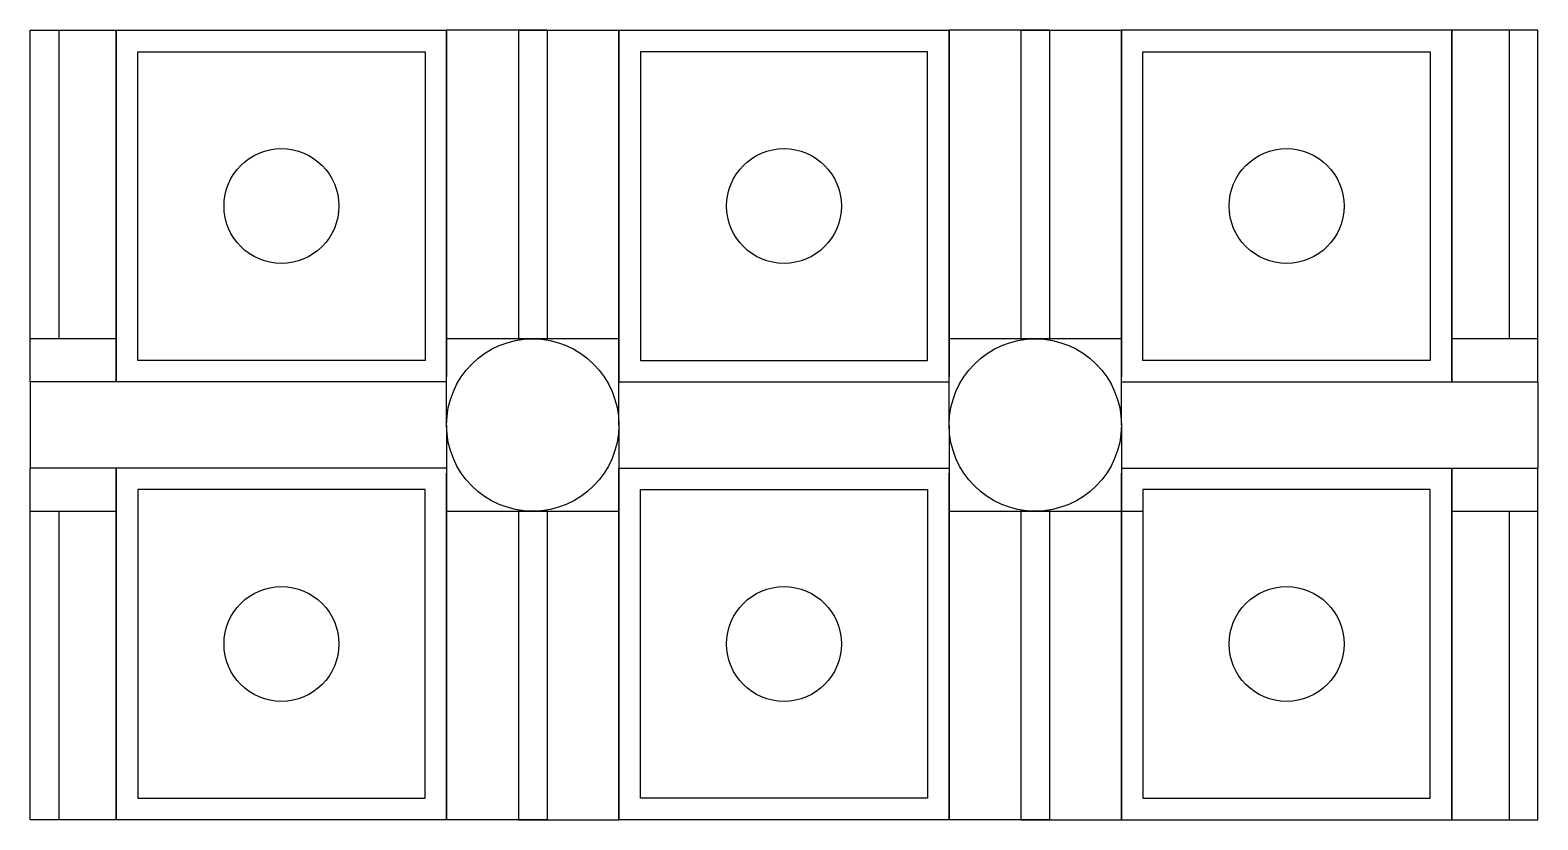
# Model space of a CAD drawing. Header units: millimetres. Extents: x 0 to 105, y 0 to 55.
import ezdxf

# ---------------------------------------------------------------- set-up
doc = ezdxf.new("R2010")
doc.units = ezdxf.units.MM
doc.layers.add('CONTROL', color=150, linetype='Continuous')

# ---------------------------------------------------------------- blocks, each defined once
blk = doc.blocks.new('DMN100')
at = {"layer": 'CONTROL', "ltscale": 100}
for p, q in [((-103, 27.5), (-103, 6)), ((-99, 3), (-99, 27.5)), ((-99, 27.5), (-76, 27.5)), ((-99, 27.5), (-99, 3)), ((-76, 0), (-76, 27.5)), ((-71, 27.5), (-76, 27.5)), ((-76, 27.5), (-76, 3.35)), ((-69, 27.5), (-71, 27.5)), ((-71, 27.5), (-69, 27.5)), ((-71, 27.5), (-71, 5.92)), ((-69, 27.5), (-64, 27.5)), ((-69, 27.5), (-69, 5.92)), ((-64, 27.5), (-64, 3)), ((-64, 27.5), (-41, 27.5)), ((-64, 3), (-64, 27.5)), ((-64, 27.5), (-64, 3.35)), ((-64, 0), (-64, 27.5)), ((-41, 27.5), (-41, 3.35)), ((-36, 27.5), (-41, 27.5)), ((-41, 0), (-41, 27.5)), ((-36, 27.5), (-36, 5.92)), ((-36, 27.5), (-34, 27.5)), ((-34, 27.5), (-36, 27.5)), ((-34, 27.5), (-34, 5.92)), ((-34, 27.5), (-29, 27.5)), ((-6, 27.5), (-29, 27.5)), ((-29, 0), (-29, 27.5)), ((-29, 27.5), (-29, 3.35)), ((-6, 27.5), (-6, 3)), ((-6, 3), (-6, 27.5)), ((-2, 27.5), (-2, 6)), ((-99, 6), (-105, 6)), ((-64, 6), (-76, 6)), ((-29, 6), (-41, 6)), ((0, 6), (-6, 6)), ((-105, 3), (-105, -3)), ((-76, 3), (-105, 3)), ((-64, 3), (-41, 3)), ((-29, 3), (0, 3)), ((0, 3), (0, -3)), ((-76, 0), (-76, -27.5)), ((-64, 0), (-64, -27.5)), ((-41, 0), (-41, -27.5)), ((-29, 0), (-29, -27.5)), ((-76, -3), (-105, -3)), ((-99, -3), (-99, -27.5)), ((-99, -27.5), (-99, -3)), ((-64, -3), (-41, -3)), ((-64, -27.5), (-64, -3)), ((-64, -3), (-64, -27.5)), ((-29, -3), (0, -3)), ((-6, -27.5), (-6, -3)), ((-6, -3), (-6, -27.5)), ((-76, -27.5), (-76, -3.35)), ((-64, -27.5), (-64, -3.35)), ((-41, -27.5), (-41, -3.35)), ((-29, -27.5), (-29, -3.35)), ((-105, -6), (-99, -6)), ((-103, -6), (-103, -27.5)), ((-76, -6), (-64, -6)), ((-71, -5.92), (-71, -27.5)), ((-69, -5.92), (-69, -27.5)), ((-41, -6), (-27.5, -6)), ((-36, -5.92), (-36, -27.5)), ((-34, -5.92), (-34, -27.5)), ((-6, -6), (0, -6)), ((-2, -6), (-2, -27.5)), ((-76, -27.5), (-99, -27.5)), ((-71, -27.5), (-76, -27.5)), ((-69, -27.5), (-71, -27.5)), ((-71, -27.5), (-69, -27.5)), ((-69, -27.5), (-64, -27.5)), ((-41, -27.5), (-64, -27.5)), ((-36, -27.5), (-41, -27.5)), ((-36, -27.5), (-34, -27.5)), ((-34, -27.5), (-36, -27.5)), ((-34, -27.5), (-29, -27.5)), ((-29, -27.5), (-6, -27.5))]:
    blk.add_line(p, q, dxfattribs=at)
for points in [[(-105, 3), (-105, 27.5), (-99, 27.5), (-99, 3)], [(0, 3), (0, 27.5), (-6, 27.5), (-6, 3)], [(-99, -3), (-99, -27.5), (-105, -27.5), (-105, -3)], [(-6, -3), (-6, -27.5), (0, -27.5), (0, -3)]]:
    blk.add_lwpolyline(points, dxfattribs=at)
at = {"layer": 'CONTROL', "color": 30, "ltscale": 100}
for points in [[(-97.5, 26), (-77.5, 26), (-77.5, 4.5), (-97.5, 4.5)], [(-42.5, 26), (-62.5, 26), (-62.5, 4.5), (-42.5, 4.5)], [(-27.5, 26), (-7.5, 26), (-7.5, 4.5), (-27.5, 4.5)], [(-97.5, -26), (-77.5, -26), (-77.5, -4.5), (-97.5, -4.5)], [(-42.5, -26), (-62.5, -26), (-62.5, -4.5), (-42.5, -4.5)], [(-27.5, -26), (-7.5, -26), (-7.5, -4.5), (-27.5, -4.5)]]:
    blk.add_lwpolyline(points, close=True, dxfattribs=at)
at = {"layer": 'CONTROL', "ltscale": 100}
for centre, radius in [((-87.5, 15.25), 4), ((-52.5, 15.25), 4), ((-17.5, 15.25), 4), ((-70, 0), 6), ((-35, 0), 6), ((-87.5, -15.25), 4), ((-52.5, -15.25), 4), ((-17.5, -15.25), 4)]:
    blk.add_circle(centre, radius, dxfattribs=at)

msp = doc.modelspace()

# ---------------------------------------------------------------- block references
msp.add_blockref('DMN100', (105, 27.5))

doc.saveas('drawing.dxf')
